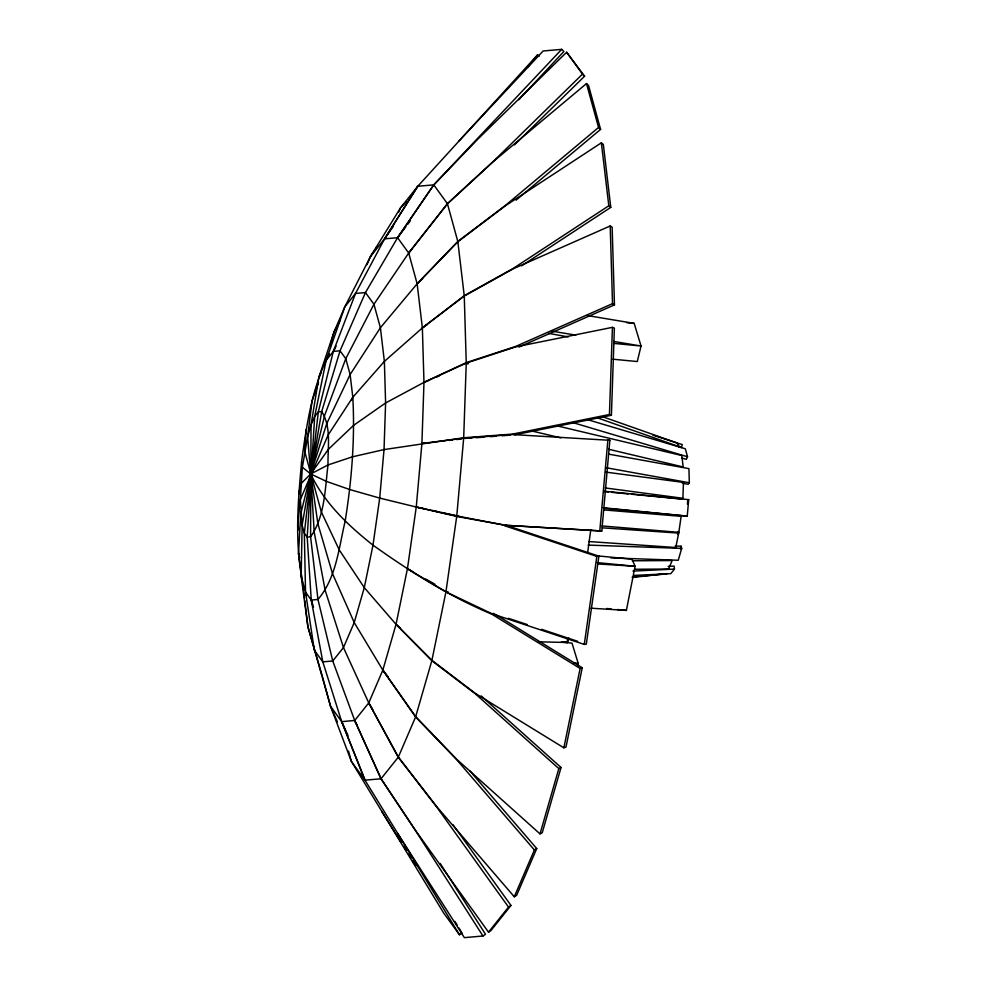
<?xml version="1.0" encoding="UTF-8"?>
<svg xmlns="http://www.w3.org/2000/svg" width="987" height="987" viewBox="0 0 987 987"><rect width="100%" height="100%" fill="white"/><g stroke="black" fill="none" stroke-linecap="round" stroke-linejoin="round"><path stroke-width="1.48" d="M440.19 863.477L485.505 934.294L482.964 935.997L464.383 937.65L397.65 833.349L364.968 780.162L351.384 761.421L330.571 706.322L307.882 626.683L301.183 576.309L302.133 525.158L300.356 499.582L302.355 467.246L307.611 436.809L311.028 424.941L318.85 377.342L334.062 331.879L344.808 306.858L370.52 256.423L400.537 207.838L417.698 186.358L537.57 54.853L539.112 56.234M302.343 580.775C294.632 541.481 297.988 500.927 301.64 461.336C306.624 424.595 312.077 386.904 329.387 353.605L326.117 360.452L314.693 416.428L307.204 537.125L311.263 600.047L322.811 661.858L341.687 721.645L364.968 780.162L380.982 778.792L416.23 831.696L482.964 935.997M612.421 327.351L614.37 328.116L611.409 415.268L609.448 414.503L612.421 327.351L515.646 346.906L466.246 363.093L423.978 382.376L385.609 402.967L353.642 425.323L328.56 449.11L310.708 473.982L300.899 483.741L298.74 494.068M631.409 494.216L681.881 499.089L682.905 498.275L683.448 482.421L605.771 472.094M306.18 429.555L304.65 451.244L321.306 511.883L339.257 549.944L364.289 587.623L396.034 624.352L431.825 660.71L475.524 693.972L558.827 768.602L540 833.879L456.697 759.262L415.687 716.648L382.845 670.124L354.222 622.55L332.459 573.521L317.888 523.752L310.708 473.982L307.611 436.809L312.052 400.907L318.517 382.425M599.812 530.722L607.869 440.054L609.855 440.313L601.799 530.994L504.591 525.232L601.799 530.994M687.408 504.172L687.68 501.174M603.958 508.206L687.236 516.139L688.704 499.644L604.636 491.255M298.493 529.859L297.667 525.528L300.356 499.582L328.14 434.983L352.815 397.267L384.375 361.402L422.362 327.918L464.235 295.681L513.314 268.365L608.806 205.765L601.367 142.819L505.875 205.419L457.857 241.753L417.143 283.787L380.39 327.733L350.126 374.542L326.783 423.534L310.708 473.982L300.776 513.709L298.493 553.584L301.615 576.334M587.672 552.473L590.769 529.748M301.541 461.928L302.355 467.246L310.708 473.982L326.549 481.446L349.669 489.515L379.711 498.09L416.255 507.034L456.771 515.954L506.578 525.503L598.899 556.162L586.315 644.178L584.267 644.412L491.958 613.741L445.927 591.855L456.71 516.448L458.745 516.213L441.164 512.413M584.267 644.412L596.851 556.397L598.899 556.162M602.021 525.948L678.834 532.338L681.129 516.337L680.413 515.572M577.666 666.311L578.185 663.313L571.991 643.117L561.344 642.093M591.053 608.202L626.387 610.398L635.073 566.267L632.075 559.197L595.593 555.681M495.289 614.309L582.244 667.755L565.983 747.11L563.861 747.813L475.611 693.565L431.924 660.315L445.853 592.323L447.975 591.62M563.861 747.813L580.122 668.458L582.244 667.755M677.538 534.473L678.118 531.586L678.834 532.338M678.118 531.586L678.711 533.091L675.75 547.526L588.647 541.53M568.796 638.071L567.574 642.488L538.495 641.821M329.855 346.425L334.062 331.879L336.148 327.869M415.687 716.648L431.825 660.71M481.162 695.934L561.048 767.491L542.221 832.781L540 833.879M680.401 548.858L681.166 546.218L675.17 546.008M681.166 546.218L681.684 548.39L678.254 560.258L610.793 557.877M366.991 264.627L370.52 256.423L377.515 246.368M398.637 212.18L400.426 208.035L406.669 201.237M469.886 770.909L536.731 848.561L516.62 895.345L514.289 896.764L436.476 806.354L398.353 757.041L415.589 716.969L382.845 670.124L396.034 624.352L407.434 568.734L416.255 507.034L421.905 443.471L423.978 382.376L422.362 327.918L417.143 283.787L408.692 253.017L397.576 237.694L384.56 238.854L370.52 256.423M514.289 896.764L534.399 849.98L536.731 848.561M588.301 419.87L685.323 448.789L687.52 456.771L686.347 459.362L682.066 458.091M351.471 400.204L352.815 397.267L350.126 374.542L345.771 358.688L340.046 350.804L333.347 351.397L326.117 360.452L344.808 306.858L355.53 293.447L384.56 238.854L417.698 186.358M321.466 371.865L318.85 377.342L320.232 374.628M335.346 347.288L333.347 351.397L318.332 411.875L304.329 533.14L305.538 592.163L314.335 650.162L322.811 661.858L332.742 660.982L343.464 647.571L354.222 622.55L364.289 587.623L372.987 545.169L379.711 498.09L384.029 449.591L385.609 402.967L384.375 361.402L380.39 327.733L373.937 304.255L365.461 292.559L355.53 293.447L333.347 351.397L336.123 346.116M337.554 325.204L340.342 319.874M518.767 99.749L563.885 51.497L561.689 49.35L433.712 184.865L397.576 237.694L365.461 292.559L340.046 350.804L321.7 411.579L302.133 525.158L304.329 533.14L307.204 537.125L310.584 536.817C325.031 516.275 324.957 489.071 328.017 464.951C327.61 447.444 331.644 427.063 321.7 411.579L318.332 411.875L314.693 416.428L311.028 424.941L310.584 536.817L317.974 599.454L332.742 660.982L354.703 720.485L380.982 778.792M514.424 144.892L584.6 76.221L566.637 52.249L477.819 139.167L433.811 184.914L397.576 237.694L405.793 226.837M393.418 226.245L384.56 238.854L417.797 186.284L433.712 184.865M608.584 454.119L688.914 468.615L689.333 482.754L688.21 484.284L682.412 483.235L683.448 482.421M407.619 224.419L410.358 220.804M566.637 52.249L582.49 74.124L493.673 161.041L447.395 203.655L408.692 253.017L373.937 304.255L345.771 358.688L324.587 415.552L310.708 473.982L314.224 532.264L325.192 590.399L343.464 647.571L368.743 702.904L398.242 757.239L436.365 806.552L508.527 907.078L488.503 932.147L416.341 831.622L381.081 778.718L354.703 720.485L368.743 702.904L382.845 670.124L388.372 677.292M516.065 200.151L600.589 129.383L588.536 85.474L586.5 83.574L493.759 161.214L447.469 203.84L408.692 253.017L411.678 249.563M528.033 66.783L537.57 54.853M381.081 778.718L398.242 757.239M668.088 566.39L674.121 566.094L674.454 569.08L670.815 573.644L633.888 575.433M453.058 824.787L510.97 905.461L490.946 930.531L488.503 932.147M459.152 140.771L543.109 51.003L561.689 49.35M586.5 83.574L598.554 127.471L505.813 205.123L457.808 241.445L417.143 283.787L422.621 278.605M519.002 347.054L614.469 304.884L612.15 227.195L610.2 225.974L513.339 268.748L464.26 296.063L422.362 327.918L427.371 324.415M508.527 907.078L510.97 905.461M521.654 265.799L610.78 207.381L603.341 144.435L601.367 142.819M348.522 751.119L351.298 761.236L443.582 912.876L459.436 934.751L462.076 933.11L458.906 927.903M558.827 768.602L561.048 767.491M614.469 304.884L612.52 303.663L515.646 346.449L466.246 362.636L423.978 382.376L429.505 380.069M436.414 377.17L439.178 376.01M609.448 414.503L512.685 434.07L463.693 437.772L384.029 449.591L352.581 456.784L328.017 464.951L310.708 473.982C324.427 503.099 348.164 525.429 372.987 545.169C410.419 571.794 449.393 596.407 491.871 614.21L493.993 613.507L491.958 613.741M514.634 434.823L611.409 415.268M425.052 508.934L416.255 507.034L456.71 516.448L506.578 525.503M429.444 442.62L421.905 443.471L463.668 438.265L512.648 434.564L609.855 440.313M441.51 441.251L444.532 440.918M449.06 440.399L452.071 440.066M456.599 439.548L461.126 439.042M632.285 577.469L667.385 573.57M661.339 574.348L664.707 574.052L632.359 576.84M458.745 516.213L456.771 515.954L463.668 438.265L471.774 438.068M476.363 437.722L484.012 437.142M490.144 436.673L496.264 436.217M502.383 435.748L510.045 435.168M632.914 571.103L674.454 569.08M687.803 499.681L688.704 499.644M632.285 560.789L672.172 560.554L668.52 569.055L634.764 569.252M588.141 545.083L681.684 548.39M598.196 563.972L635.073 566.267L597.073 562.602M602.304 527.835L678.711 533.091M604.303 509.946L681.129 516.337M626.572 322.638L634.172 323.378L641.044 346.018L637.281 361.55L612.952 359.206M613.68 343.377L641.044 346.018L613.729 341.453M603.884 491.563L608.473 492.007M611.533 492.303L628.349 493.919M606.623 608.498L611.187 608.942M617.27 609.522L626.387 610.398M562.997 642.043L567.574 642.488L567.365 639.465M573.632 662.882L578.185 663.313M603.168 507.737L687.236 516.139M605.228 487.948L682.905 498.275M587.142 315.519L634.172 323.378M551.523 331.077L575.803 335.124M605.969 467.702L689.333 482.754M548.575 333.359L568.228 336.925M432.38 510.513L438.24 511.784M556.508 425.718L681.807 455.525L683.164 466.962L608.584 449.233M531.018 430.788L560.85 437.883M572.855 422.596L687.52 456.771M652.987 435.23L682.288 444.594L681.388 447.567L678.476 446.63M504.542 525.738L596.851 556.397M508.416 618.306L527.169 624.537M541.592 629.324L577.654 641.303M602.934 416.835L676.712 442.855L679.587 446.827L597.135 417.748M465.654 438.524L463.693 437.772L466.246 363.093L468.196 363.858L466.246 362.636L464.26 296.063M412.665 571.683L407.434 568.734L445.927 591.855M425.742 579.061L434.897 584.23M491.871 614.21L580.122 668.458M608.806 205.765L610.78 207.381M400.512 628.497L396.034 624.352L431.924 660.315M598.554 127.471L600.589 129.383M582.49 74.124L584.6 76.221M415.589 716.969L456.586 759.571L534.399 849.98M433.811 184.914L447.395 203.655M322.527 677.008L330.571 706.322L341.687 721.645L348.004 735.512M381.624 811.252L401.215 842.404M403.658 846.303L406.113 850.202M408.556 854.088L411.011 857.987M412.64 860.59L415.897 865.784M454.945 921.402L457.326 925.3M397.564 833.299L459.436 934.751M372.741 709.493L368.743 702.904L398.353 757.041M356.763 724.52L354.703 720.485L341.687 721.645L365.067 780.211M330.571 706.322L337.357 721.793M297.667 525.528L298.617 528.255M299.443 556.298L298.493 553.584L299.69 557.914M313.496 607.165L311.263 600.047L305.538 592.163L306.303 595.136M322.12 675.54L307.882 626.683L304.81 600.664M447.469 203.84L457.808 241.445M312.447 604.377L311.263 600.047L317.974 599.454C336.333 577.938 338.812 547.834 345.129 521.296C351.73 480.336 355.061 438.746 352.815 397.267M301.183 576.309L306.328 595.038M302.034 579.369L302.441 582.392M302.861 585.427L303.49 589.979M457.857 241.753L464.235 295.681M303.897 593.014L304.44 597.604M610.2 225.974L612.52 303.663"/></g></svg>
